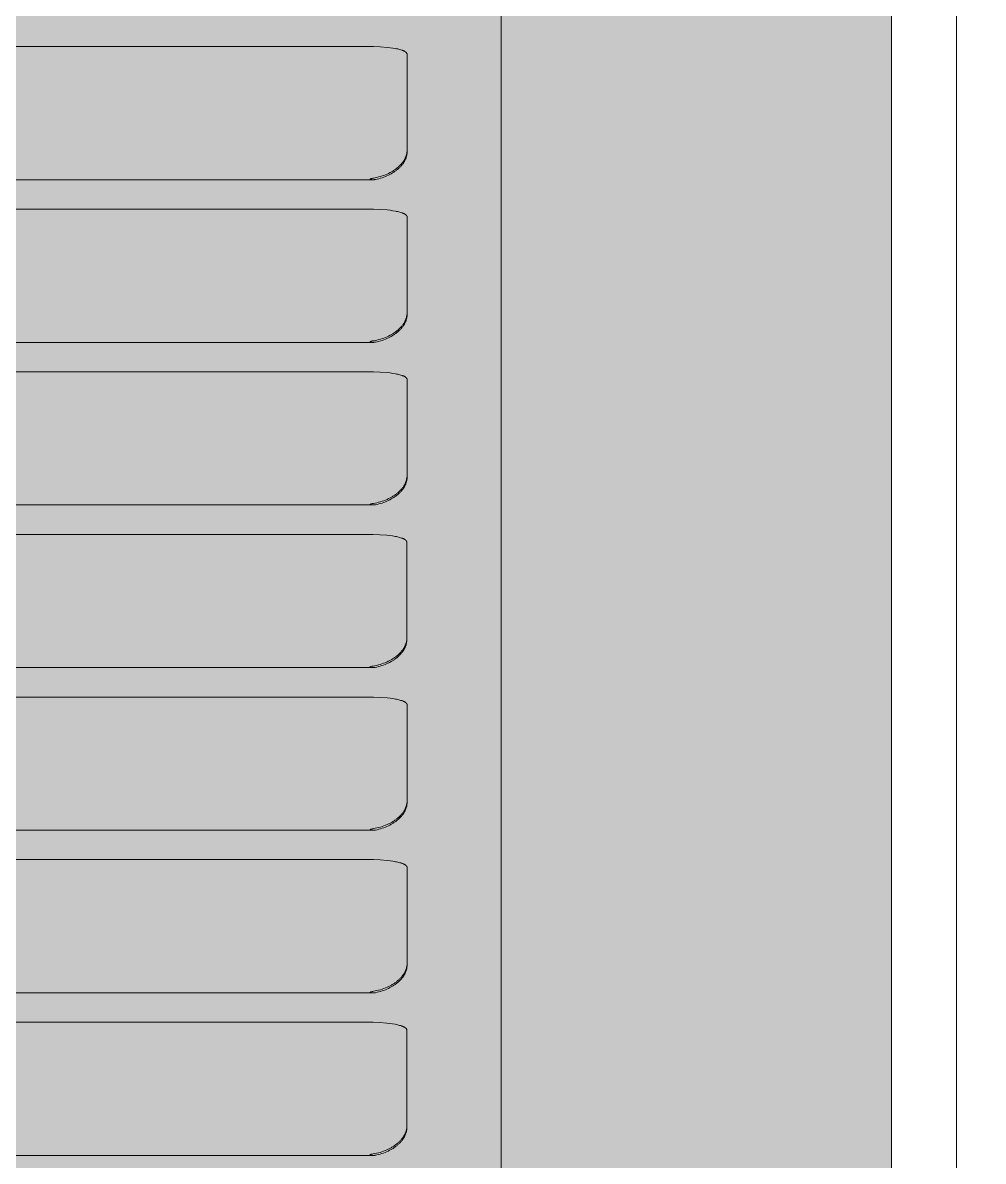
# Model space of a CAD drawing. Header units: millimetres. Extents: x 126 to 12547, y 1644 to 26714.
# Drawn here: x 1178 to 1251.8, y 25696.1 to 25783.6 of the extents above; entities that cross this region are included whole.
import ezdxf

# ---------------------------------------------------------------- set-up
doc = ezdxf.new("R2010")
doc.units = ezdxf.units.MM
doc.linetypes.add('CONTINUA', pattern=[0])
doc.layers.add('cono piramide', color=4, linetype='Continuous')
for name, color, linetype, lineweight in [('F_ARREDI_pareti', 1, 'Continuous', 0), ('F_INFISSI', 4, 'Continuous', 5), ('F_MINERAL WALL', 6, 'Continuous', 5), ('F_Tendaggio', 252, 'Continuous', 5), ('F_VETRO', 140, 'Continuous', 5)]:
    doc.layers.add(name, color=color, linetype=linetype, lineweight=lineweight)

# ---------------------------------------------------------------- blocks, each defined once
blk = doc.blocks.new('TENDAGGIO_infisso piccolo_prospetto_fronte')
at = {"layer": 'F_Tendaggio'}
for points in [[(734793.741, 513879.252), (734687.498, 513879.252)], [(734793.741, 513879.252), (734793.782, 513879.252), (734794.304, 513879.227), (734794.825, 513879.184), (734795.057, 513879.158), (734795.273, 513879.129), (734795.473, 513879.095), (734795.566, 513879.077), (734795.655, 513879.058), (734795.739, 513879.038), (734795.818, 513879.018), (734795.893, 513878.996), (734795.962, 513878.973), (734795.995, 513878.962), (734796.026, 513878.95), (734796.056, 513878.938), (734796.085, 513878.926), (734796.113, 513878.913), (734796.139, 513878.9), (734796.164, 513878.887), (734796.187, 513878.874), (734796.21, 513878.861), (734796.22, 513878.854), (734796.23, 513878.847), (734796.24, 513878.841), (734796.25, 513878.834), (734796.259, 513878.827), (734796.268, 513878.82), (734796.276, 513878.813), (734796.284, 513878.806), (734796.292, 513878.799), (734796.299, 513878.792), (734796.306, 513878.784), (734796.313, 513878.777), (734796.319, 513878.77), (734796.325, 513878.762), (734796.331, 513878.755), (734796.336, 513878.748), (734796.339, 513878.744), (734796.341, 513878.74), (734796.344, 513878.737), (734796.346, 513878.733), (734796.348, 513878.729), (734796.35, 513878.725), (734796.352, 513878.721), (734796.354, 513878.718), (734796.356, 513878.714), (734796.357, 513878.71), (734796.359, 513878.706), (734796.36, 513878.702), (734796.362, 513878.699), (734796.363, 513878.695), (734796.364, 513878.691), (734796.365, 513878.687), (734796.366, 513878.683), (734796.367, 513878.679), (734796.368, 513878.675), (734796.369, 513878.671), (734796.37, 513878.668), (734796.37, 513878.664), (734796.371, 513878.66), (734796.371, 513878.656), (734796.372, 513878.652), (734796.372, 513878.648), (734796.372, 513878.644), (734796.372, 513871.294), (734796.371, 513871.25), (734796.369, 513871.207), (734796.365, 513871.163), (734796.36, 513871.119), (734796.354, 513871.076), (734796.346, 513871.032), (734796.336, 513870.988), (734796.326, 513870.945), (734796.313, 513870.901), (734796.3, 513870.858), (734796.284, 513870.814), (734796.268, 513870.771), (734796.25, 513870.728), (734796.23, 513870.685), (734796.21, 513870.642), (734796.188, 513870.599), (734796.164, 513870.557), (734796.139, 513870.514), (734796.113, 513870.472), (734796.085, 513870.431), (734796.057, 513870.389), (734796.026, 513870.348), (734795.995, 513870.307), (734795.962, 513870.267), (734795.928, 513870.227), (734795.893, 513870.187), (734795.856, 513870.147), (734795.819, 513870.108), (734795.779, 513870.07), (734795.739, 513870.032), (734795.698, 513869.994), (734795.655, 513869.957), (734795.611, 513869.92), (734795.566, 513869.884), (734795.52, 513869.849), (734795.473, 513869.814), (734795.424, 513869.779), (734795.375, 513869.745), (734795.325, 513869.712), (734795.273, 513869.68), (734795.221, 513869.648), (734795.167, 513869.617), (734795.057, 513869.557), (734794.943, 513869.499), (734794.826, 513869.445), (734794.7, 513869.393), (734794.573, 513869.344), (734794.444, 513869.299), (734794.314, 513869.259), (734794.182, 513869.222), (734794.049, 513869.19), (734793.916, 513869.162), (734793.782, 513869.138)], [(734793.52, 513869.054), (734793.52, 513869.053), (734793.52, 513869.053), (734793.52, 513869.053), (734793.52, 513869.053), (734793.52, 513869.053), (734793.52, 513869.052), (734793.52, 513869.052), (734793.52, 513869.052), (734793.521, 513869.052), (734793.521, 513869.052), (734793.521, 513869.051), (734793.521, 513869.051), (734793.521, 513869.051), (734793.521, 513869.051), (734793.521, 513869.051), (734793.521, 513869.05), (734793.521, 513869.05), (734793.521, 513869.05), (734793.521, 513869.05), (734793.521, 513869.05), (734793.521, 513869.049), (734793.521, 513869.049), (734793.522, 513869.049), (734793.522, 513869.049), (734793.522, 513869.048), (734793.522, 513869.048), (734793.522, 513869.048), (734793.523, 513869.047), (734793.523, 513869.047), (734793.523, 513869.047), (734793.523, 513869.046), (734793.524, 513869.046), (734793.524, 513869.046), (734793.524, 513869.045), (734793.525, 513869.045), (734793.525, 513869.045), (734793.525, 513869.044), (734793.526, 513869.044), (734793.527, 513869.043), (734793.527, 513869.043), (734793.528, 513869.042), (734793.529, 513869.042), (734793.53, 513869.041), (734793.531, 513869.041), (734793.531, 513869.04), (734793.532, 513869.04), (734793.533, 513869.039), (734793.535, 513869.038), (734793.537, 513869.038), (734793.538, 513869.037), (734793.541, 513869.036), (734793.553, 513869.032), (734793.565, 513869.029), (734793.577, 513869.026), (734793.589, 513869.023), (734793.602, 513869.021), (734793.614, 513869.019), (734793.626, 513869.018), (734793.664, 513869.015), (734793.69, 513869.013), (734793.715, 513869.012), (734793.74, 513869.012), (734793.766, 513869.012), (734793.791, 513869.013), (734793.816, 513869.014), (734793.842, 513869.016), (734793.867, 513869.019), (734793.892, 513869.022), (734793.917, 513869.026), (734793.942, 513869.031), (734794.07, 513869.058), (734794.198, 513869.09), (734794.325, 513869.125), (734794.45, 513869.165), (734794.575, 513869.208), (734794.698, 513869.255), (734794.819, 513869.306), (734794.938, 513869.361), (734795.049, 513869.416), (734795.156, 513869.475), (734795.259, 513869.536), (734795.31, 513869.567), (734795.359, 513869.599), (734795.407, 513869.632), (734795.454, 513869.665), (734795.5, 513869.698), (734795.546, 513869.733), (734795.59, 513869.767), (734795.633, 513869.803), (734795.675, 513869.839), (734795.716, 513869.875), (734795.755, 513869.911), (734795.793, 513869.948), (734795.831, 513869.986), (734795.867, 513870.023), (734795.901, 513870.061), (734795.935, 513870.099), (734795.968, 513870.138), (734795.999, 513870.177), (734796.029, 513870.216), (734796.058, 513870.256), (734796.086, 513870.296), (734796.112, 513870.336), (734796.137, 513870.376), (734796.161, 513870.417), (734796.184, 513870.458), (734796.205, 513870.499), (734796.225, 513870.54), (734796.244, 513870.581), (734796.262, 513870.622), (734796.278, 513870.663), (734796.293, 513870.704), (734796.307, 513870.745), (734796.319, 513870.787), (734796.33, 513870.828), (734796.34, 513870.87), (734796.348, 513870.911), (734796.356, 513870.953), (734796.361, 513870.994), (734796.366, 513871.036), (734796.369, 513871.077), (734796.371, 513871.119), (734796.372, 513871.25)], [(734687.392, 513869.012), (734793.74, 513869.012)], [(734793.782, 513869.138), (734793.725, 513869.127), (734793.678, 513869.117), (734793.634, 513869.107), (734793.612, 513869.101), (734793.59, 513869.094), (734793.577, 513869.09), (734793.57, 513869.087), (734793.563, 513869.085), (734793.557, 513869.082), (734793.55, 513869.079), (734793.547, 513869.078), (734793.544, 513869.076), (734793.541, 513869.074), (734793.538, 513869.073), (734793.536, 513869.072), (734793.534, 513869.07), (734793.532, 513869.069), (734793.531, 513869.069), (734793.53, 513869.068), (734793.53, 513869.068), (734793.529, 513869.067), (734793.528, 513869.066), (734793.527, 513869.065), (734793.526, 513869.065), (734793.526, 513869.064), (734793.525, 513869.064), (734793.525, 513869.063), (734793.525, 513869.063), (734793.524, 513869.062), (734793.524, 513869.062), (734793.523, 513869.061), (734793.523, 513869.061), (734793.523, 513869.06), (734793.522, 513869.06), (734793.522, 513869.06), (734793.522, 513869.059), (734793.522, 513869.059), (734793.522, 513869.059), (734793.522, 513869.059), (734793.521, 513869.058), (734793.521, 513869.058), (734793.521, 513869.058), (734793.521, 513869.058), (734793.521, 513869.057), (734793.521, 513869.057), (734793.521, 513869.057), (734793.521, 513869.056), (734793.521, 513869.056), (734793.521, 513869.056), (734793.52, 513869.056), (734793.52, 513869.055), (734793.52, 513869.055), (734793.52, 513869.055), (734793.52, 513869.054), (734793.52, 513869.054), (734793.52, 513869.054)], [(734793.741, 513866.755), (734687.498, 513866.755)], [(734793.741, 513866.755), (734793.782, 513866.754), (734794.304, 513866.729), (734794.825, 513866.687), (734795.057, 513866.661), (734795.273, 513866.631), (734795.473, 513866.598), (734795.566, 513866.58), (734795.655, 513866.561), (734795.739, 513866.541), (734795.818, 513866.52), (734795.893, 513866.498), (734795.962, 513866.476), (734795.995, 513866.464), (734796.026, 513866.452), (734796.056, 513866.44), (734796.085, 513866.428), (734796.113, 513866.415), (734796.139, 513866.403), (734796.164, 513866.39), (734796.187, 513866.377), (734796.21, 513866.363), (734796.22, 513866.357), (734796.23, 513866.35), (734796.24, 513866.343), (734796.25, 513866.336), (734796.259, 513866.329), (734796.268, 513866.322), (734796.276, 513866.315), (734796.284, 513866.308), (734796.292, 513866.301), (734796.299, 513866.294), (734796.306, 513866.287), (734796.313, 513866.279), (734796.319, 513866.272), (734796.325, 513866.265), (734796.331, 513866.257), (734796.336, 513866.25), (734796.339, 513866.246), (734796.341, 513866.243), (734796.344, 513866.239), (734796.346, 513866.235), (734796.348, 513866.231), (734796.35, 513866.228), (734796.352, 513866.224), (734796.354, 513866.22), (734796.356, 513866.216), (734796.357, 513866.212), (734796.359, 513866.209), (734796.36, 513866.205), (734796.362, 513866.201), (734796.363, 513866.197), (734796.364, 513866.193), (734796.365, 513866.189), (734796.366, 513866.185), (734796.367, 513866.182), (734796.368, 513866.178), (734796.369, 513866.174), (734796.37, 513866.17), (734796.37, 513866.166), (734796.371, 513866.162), (734796.371, 513866.158), (734796.372, 513866.154), (734796.372, 513866.15), (734796.372, 513866.146), (734796.372, 513858.796), (734796.371, 513858.752), (734796.369, 513858.709), (734796.365, 513858.665), (734796.36, 513858.622), (734796.354, 513858.578), (734796.346, 513858.534), (734796.336, 513858.491), (734796.326, 513858.447), (734796.313, 513858.404), (734796.3, 513858.36), (734796.284, 513858.317), (734796.268, 513858.273), (734796.25, 513858.23), (734796.23, 513858.187), (734796.21, 513858.144), (734796.188, 513858.102), (734796.164, 513858.059), (734796.139, 513858.017), (734796.113, 513857.975), (734796.085, 513857.933), (734796.057, 513857.891), (734796.026, 513857.85), (734795.995, 513857.81), (734795.962, 513857.769), (734795.928, 513857.729), (734795.893, 513857.689), (734795.856, 513857.65), (734795.819, 513857.611), (734795.779, 513857.572), (734795.739, 513857.534), (734795.698, 513857.496), (734795.655, 513857.459), (734795.611, 513857.423), (734795.566, 513857.386), (734795.52, 513857.351), (734795.473, 513857.316), (734795.424, 513857.282), (734795.375, 513857.248), (734795.325, 513857.215), (734795.273, 513857.182), (734795.221, 513857.15), (734795.167, 513857.119), (734795.057, 513857.059), (734794.943, 513857.002), (734794.826, 513856.947), (734794.7, 513856.895), (734794.573, 513856.846), (734794.444, 513856.802), (734794.314, 513856.761), (734794.182, 513856.724), (734794.049, 513856.692), (734793.916, 513856.664), (734793.782, 513856.64)], [(734793.52, 513856.556), (734793.52, 513856.556), (734793.52, 513856.556), (734793.52, 513856.555), (734793.52, 513856.555), (734793.52, 513856.555), (734793.52, 513856.555), (734793.52, 513856.554), (734793.52, 513856.554), (734793.521, 513856.554), (734793.521, 513856.554), (734793.521, 513856.554), (734793.521, 513856.553), (734793.521, 513856.553), (734793.521, 513856.553), (734793.521, 513856.553), (734793.521, 513856.553), (734793.521, 513856.552), (734793.521, 513856.552), (734793.521, 513856.552), (734793.521, 513856.552), (734793.521, 513856.552), (734793.521, 513856.551), (734793.522, 513856.551), (734793.522, 513856.551), (734793.522, 513856.551), (734793.522, 513856.55), (734793.522, 513856.55), (734793.523, 513856.55), (734793.523, 513856.549), (734793.523, 513856.549), (734793.523, 513856.549), (734793.524, 513856.548), (734793.524, 513856.548), (734793.524, 513856.548), (734793.525, 513856.547), (734793.525, 513856.547), (734793.525, 513856.547), (734793.526, 513856.546), (734793.527, 513856.546), (734793.527, 513856.545), (734793.528, 513856.545), (734793.529, 513856.544), (734793.53, 513856.543), (734793.531, 513856.543), (734793.531, 513856.542), (734793.532, 513856.542), (734793.533, 513856.541), (734793.535, 513856.541), (734793.537, 513856.54), (734793.538, 513856.539), (734793.541, 513856.538), (734793.553, 513856.534), (734793.565, 513856.531), (734793.577, 513856.528), (734793.589, 513856.526), (734793.602, 513856.523), (734793.614, 513856.522), (734793.626, 513856.52), (734793.664, 513856.517), (734793.69, 513856.515), (734793.715, 513856.515), (734793.74, 513856.514), (734793.766, 513856.515), (734793.791, 513856.515), (734793.816, 513856.517), (734793.842, 513856.519), (734793.867, 513856.521), (734793.892, 513856.525), (734793.917, 513856.528), (734793.942, 513856.533), (734794.07, 513856.56), (734794.198, 513856.592), (734794.325, 513856.628), (734794.45, 513856.667), (734794.575, 513856.71), (734794.698, 513856.758), (734794.819, 513856.809), (734794.938, 513856.863), (734795.049, 513856.919), (734795.156, 513856.977), (734795.259, 513857.038), (734795.31, 513857.069), (734795.359, 513857.101), (734795.407, 513857.134), (734795.454, 513857.167), (734795.5, 513857.201), (734795.546, 513857.235), (734795.59, 513857.27), (734795.633, 513857.305), (734795.675, 513857.341), (734795.716, 513857.377), (734795.755, 513857.414), (734795.793, 513857.451), (734795.831, 513857.488), (734795.867, 513857.525), (734795.901, 513857.563), (734795.935, 513857.602), (734795.968, 513857.64), (734795.999, 513857.679), (734796.029, 513857.719), (734796.058, 513857.758), (734796.086, 513857.798), (734796.112, 513857.838), (734796.137, 513857.879), (734796.161, 513857.919), (734796.184, 513857.96), (734796.205, 513858.001), (734796.225, 513858.042), (734796.244, 513858.083), (734796.262, 513858.124), (734796.278, 513858.165), (734796.293, 513858.206), (734796.307, 513858.248), (734796.319, 513858.289), (734796.33, 513858.331), (734796.34, 513858.372), (734796.348, 513858.413), (734796.356, 513858.455), (734796.361, 513858.496), (734796.366, 513858.538), (734796.369, 513858.579), (734796.371, 513858.621), (734796.372, 513858.752)], [(734687.392, 513856.514), (734793.74, 513856.514)], [(734793.782, 513856.64), (734793.725, 513856.63), (734793.678, 513856.62), (734793.634, 513856.609), (734793.612, 513856.603), (734793.59, 513856.596), (734793.577, 513856.592), (734793.57, 513856.589), (734793.563, 513856.587), (734793.557, 513856.584), (734793.55, 513856.581), (734793.547, 513856.58), (734793.544, 513856.578), (734793.541, 513856.577), (734793.538, 513856.575), (734793.536, 513856.574), (734793.534, 513856.573), (734793.532, 513856.572), (734793.531, 513856.571), (734793.53, 513856.57), (734793.53, 513856.57), (734793.529, 513856.569), (734793.528, 513856.568), (734793.527, 513856.568), (734793.526, 513856.567), (734793.526, 513856.566), (734793.525, 513856.566), (734793.525, 513856.565), (734793.525, 513856.565), (734793.524, 513856.565), (734793.524, 513856.564), (734793.523, 513856.564), (734793.523, 513856.563), (734793.523, 513856.563), (734793.522, 513856.562), (734793.522, 513856.562), (734793.522, 513856.562), (734793.522, 513856.561), (734793.522, 513856.561), (734793.522, 513856.561), (734793.521, 513856.561), (734793.521, 513856.56), (734793.521, 513856.56), (734793.521, 513856.56), (734793.521, 513856.56), (734793.521, 513856.559), (734793.521, 513856.559), (734793.521, 513856.559), (734793.521, 513856.558), (734793.521, 513856.558), (734793.52, 513856.558), (734793.52, 513856.557), (734793.52, 513856.557), (734793.52, 513856.557), (734793.52, 513856.557), (734793.52, 513856.556), (734793.52, 513856.556)], [(734793.741, 513854.257), (734687.498, 513854.257)], [(734793.741, 513854.257), (734793.782, 513854.256), (734794.304, 513854.231), (734794.825, 513854.189), (734795.057, 513854.163), (734795.273, 513854.133), (734795.473, 513854.1), (734795.566, 513854.082), (734795.655, 513854.063), (734795.739, 513854.043), (734795.818, 513854.022), (734795.893, 513854), (734795.962, 513853.978), (734795.995, 513853.966), (734796.026, 513853.954), (734796.056, 513853.942), (734796.085, 513853.93), (734796.113, 513853.918), (734796.139, 513853.905), (734796.164, 513853.892), (734796.187, 513853.879), (734796.21, 513853.866), (734796.22, 513853.859), (734796.23, 513853.852), (734796.24, 513853.845), (734796.25, 513853.838), (734796.259, 513853.831), (734796.268, 513853.824), (734796.276, 513853.817), (734796.284, 513853.81), (734796.292, 513853.803), (734796.299, 513853.796), (734796.306, 513853.789), (734796.313, 513853.782), (734796.319, 513853.774), (734796.325, 513853.767), (734796.331, 513853.76), (734796.336, 513853.752), (734796.339, 513853.749), (734796.341, 513853.745), (734796.344, 513853.741), (734796.346, 513853.737), (734796.348, 513853.734), (734796.35, 513853.73), (734796.352, 513853.726), (734796.354, 513853.722), (734796.356, 513853.718), (734796.357, 513853.715), (734796.359, 513853.711), (734796.36, 513853.707), (734796.362, 513853.703), (734796.363, 513853.699), (734796.364, 513853.695), (734796.365, 513853.692), (734796.366, 513853.688), (734796.367, 513853.684), (734796.368, 513853.68), (734796.369, 513853.676), (734796.37, 513853.672), (734796.37, 513853.668), (734796.371, 513853.664), (734796.371, 513853.66), (734796.372, 513853.656), (734796.372, 513853.652), (734796.372, 513853.648), (734796.372, 513846.298), (734796.371, 513846.255), (734796.369, 513846.211), (734796.365, 513846.168), (734796.36, 513846.124), (734796.354, 513846.08), (734796.346, 513846.037), (734796.336, 513845.993), (734796.326, 513845.949), (734796.313, 513845.906), (734796.3, 513845.862), (734796.284, 513845.819), (734796.268, 513845.776), (734796.25, 513845.733), (734796.23, 513845.689), (734796.21, 513845.647), (734796.188, 513845.604), (734796.164, 513845.561), (734796.139, 513845.519), (734796.113, 513845.477), (734796.085, 513845.435), (734796.057, 513845.394), (734796.026, 513845.353), (734795.995, 513845.312), (734795.962, 513845.271), (734795.928, 513845.231), (734795.893, 513845.191), (734795.856, 513845.152), (734795.819, 513845.113), (734795.779, 513845.074), (734795.739, 513845.036), (734795.698, 513844.999), (734795.655, 513844.961), (734795.611, 513844.925), (734795.566, 513844.889), (734795.52, 513844.853), (734795.473, 513844.818), (734795.424, 513844.784), (734795.375, 513844.75), (734795.325, 513844.717), (734795.273, 513844.684), (734795.221, 513844.653), (734795.167, 513844.621), (734795.057, 513844.561), (734794.943, 513844.504), (734794.826, 513844.45), (734794.7, 513844.397), (734794.573, 513844.348), (734794.444, 513844.304), (734794.314, 513844.263), (734794.182, 513844.227), (734794.049, 513844.194), (734793.916, 513844.166), (734793.782, 513844.142)], [(734793.52, 513844.058), (734793.52, 513844.058), (734793.52, 513844.058), (734793.52, 513844.058), (734793.52, 513844.057), (734793.52, 513844.057), (734793.52, 513844.057), (734793.52, 513844.057), (734793.52, 513844.057), (734793.521, 513844.056), (734793.521, 513844.056), (734793.521, 513844.056), (734793.521, 513844.056), (734793.521, 513844.056), (734793.521, 513844.055), (734793.521, 513844.055), (734793.521, 513844.055), (734793.521, 513844.055), (734793.521, 513844.055), (734793.521, 513844.054), (734793.521, 513844.054), (734793.521, 513844.054), (734793.521, 513844.054), (734793.522, 513844.054), (734793.522, 513844.053), (734793.522, 513844.053), (734793.522, 513844.053), (734793.522, 513844.052), (734793.523, 513844.052), (734793.523, 513844.052), (734793.523, 513844.051), (734793.523, 513844.051), (734793.524, 513844.051), (734793.524, 513844.05), (734793.524, 513844.05), (734793.525, 513844.05), (734793.525, 513844.049), (734793.525, 513844.049), (734793.526, 513844.049), (734793.527, 513844.048), (734793.527, 513844.047), (734793.528, 513844.047), (734793.529, 513844.046), (734793.53, 513844.046), (734793.531, 513844.045), (734793.531, 513844.045), (734793.532, 513844.044), (734793.533, 513844.044), (734793.535, 513844.043), (734793.537, 513844.042), (734793.538, 513844.041), (734793.541, 513844.04), (734793.553, 513844.037), (734793.565, 513844.033), (734793.577, 513844.03), (734793.589, 513844.028), (734793.602, 513844.026), (734793.614, 513844.024), (734793.626, 513844.022), (734793.664, 513844.019), (734793.69, 513844.018), (734793.715, 513844.017), (734793.74, 513844.017), (734793.766, 513844.017), (734793.791, 513844.018), (734793.816, 513844.019), (734793.842, 513844.021), (734793.867, 513844.024), (734793.892, 513844.027), (734793.917, 513844.031), (734793.942, 513844.035), (734794.07, 513844.063), (734794.198, 513844.094), (734794.325, 513844.13), (734794.45, 513844.169), (734794.575, 513844.213), (734794.698, 513844.26), (734794.819, 513844.311), (734794.938, 513844.365), (734795.049, 513844.421), (734795.156, 513844.479), (734795.259, 513844.54), (734795.31, 513844.571), (734795.359, 513844.603), (734795.407, 513844.636), (734795.454, 513844.669), (734795.5, 513844.703), (734795.546, 513844.737), (734795.59, 513844.772), (734795.633, 513844.807), (734795.675, 513844.843), (734795.716, 513844.88), (734795.755, 513844.916), (734795.793, 513844.953), (734795.831, 513844.99), (734795.867, 513845.028), (734795.901, 513845.066), (734795.935, 513845.104), (734795.968, 513845.143), (734795.999, 513845.182), (734796.029, 513845.221), (734796.058, 513845.261), (734796.086, 513845.3), (734796.112, 513845.341), (734796.137, 513845.381), (734796.161, 513845.422), (734796.184, 513845.462), (734796.205, 513845.504), (734796.225, 513845.544), (734796.244, 513845.585), (734796.262, 513845.626), (734796.278, 513845.667), (734796.293, 513845.709), (734796.307, 513845.75), (734796.319, 513845.791), (734796.33, 513845.833), (734796.34, 513845.874), (734796.348, 513845.916), (734796.356, 513845.957), (734796.361, 513845.999), (734796.366, 513846.04), (734796.369, 513846.082), (734796.371, 513846.123), (734796.372, 513846.255)], [(734687.392, 513844.017), (734793.74, 513844.017)], [(734793.782, 513844.142), (734793.725, 513844.132), (734793.678, 513844.122), (734793.634, 513844.111), (734793.612, 513844.105), (734793.59, 513844.099), (734793.577, 513844.094), (734793.57, 513844.092), (734793.563, 513844.089), (734793.557, 513844.087), (734793.55, 513844.084), (734793.547, 513844.082), (734793.544, 513844.081), (734793.541, 513844.079), (734793.538, 513844.077), (734793.536, 513844.076), (734793.534, 513844.075), (734793.532, 513844.074), (734793.531, 513844.073), (734793.53, 513844.073), (734793.53, 513844.072), (734793.529, 513844.071), (734793.528, 513844.071), (734793.527, 513844.07), (734793.526, 513844.069), (734793.526, 513844.069), (734793.525, 513844.068), (734793.525, 513844.068), (734793.525, 513844.067), (734793.524, 513844.067), (734793.524, 513844.066), (734793.523, 513844.066), (734793.523, 513844.065), (734793.523, 513844.065), (734793.522, 513844.064), (734793.522, 513844.064), (734793.522, 513844.064), (734793.522, 513844.064), (734793.522, 513844.063), (734793.522, 513844.063), (734793.521, 513844.063), (734793.521, 513844.063), (734793.521, 513844.062), (734793.521, 513844.062), (734793.521, 513844.062), (734793.521, 513844.061), (734793.521, 513844.061), (734793.521, 513844.061), (734793.521, 513844.061), (734793.521, 513844.06), (734793.52, 513844.06), (734793.52, 513844.06), (734793.52, 513844.059), (734793.52, 513844.059), (734793.52, 513844.059), (734793.52, 513844.059), (734793.52, 513844.058)], [(734793.721, 513841.759), (734687.478, 513841.759)], [(734793.721, 513841.759), (734793.762, 513841.758), (734794.284, 513841.733), (734794.805, 513841.691), (734795.036, 513841.665), (734795.252, 513841.635), (734795.452, 513841.602), (734795.546, 513841.584), (734795.634, 513841.565), (734795.719, 513841.545), (734795.798, 513841.524), (734795.872, 513841.502), (734795.942, 513841.48), (734795.974, 513841.468), (734796.006, 513841.456), (734796.036, 513841.444), (734796.065, 513841.432), (734796.092, 513841.419), (734796.119, 513841.407), (734796.143, 513841.394), (734796.167, 513841.381), (734796.189, 513841.367), (734796.2, 513841.361), (734796.21, 513841.354), (734796.22, 513841.347), (734796.229, 513841.34), (734796.238, 513841.333), (734796.247, 513841.326), (734796.256, 513841.319), (734796.264, 513841.312), (734796.272, 513841.305), (734796.279, 513841.298), (734796.286, 513841.291), (734796.293, 513841.284), (734796.299, 513841.276), (734796.305, 513841.269), (734796.311, 513841.262), (734796.316, 513841.254), (734796.318, 513841.25), (734796.321, 513841.247), (734796.323, 513841.243), (734796.325, 513841.239), (734796.327, 513841.235), (734796.329, 513841.232), (734796.331, 513841.228), (734796.333, 513841.224), (734796.335, 513841.22), (734796.337, 513841.217), (734796.338, 513841.213), (734796.34, 513841.209), (734796.341, 513841.205), (734796.343, 513841.201), (734796.344, 513841.197), (734796.345, 513841.193), (734796.346, 513841.19), (734796.347, 513841.186), (734796.348, 513841.182), (734796.349, 513841.178), (734796.349, 513841.174), (734796.35, 513841.17), (734796.35, 513841.166), (734796.351, 513841.162), (734796.351, 513841.158), (734796.351, 513841.154), (734796.351, 513841.15), (734796.352, 513833.8), (734796.351, 513833.757), (734796.349, 513833.713), (734796.345, 513833.669), (734796.34, 513833.626), (734796.333, 513833.582), (734796.325, 513833.539), (734796.316, 513833.495), (734796.305, 513833.451), (734796.293, 513833.408), (734796.279, 513833.364), (734796.264, 513833.321), (734796.247, 513833.278), (734796.229, 513833.234), (734796.21, 513833.191), (734796.189, 513833.148), (734796.167, 513833.106), (734796.144, 513833.063), (734796.119, 513833.021), (734796.092, 513832.979), (734796.065, 513832.937), (734796.036, 513832.896), (734796.006, 513832.854), (734795.974, 513832.814), (734795.942, 513832.773), (734795.908, 513832.733), (734795.872, 513832.693), (734795.836, 513832.654), (734795.798, 513832.615), (734795.759, 513832.576), (734795.719, 513832.538), (734795.677, 513832.501), (734795.634, 513832.463), (734795.591, 513832.427), (734795.546, 513832.391), (734795.499, 513832.355), (734795.452, 513832.32), (734795.404, 513832.286), (734795.355, 513832.252), (734795.304, 513832.219), (734795.253, 513832.186), (734795.2, 513832.154), (734795.147, 513832.123), (734795.037, 513832.063), (734794.923, 513832.006), (734794.805, 513831.952), (734794.68, 513831.899), (734794.552, 513831.85), (734794.423, 513831.806), (734794.293, 513831.765), (734794.162, 513831.729), (734794.029, 513831.696), (734793.896, 513831.668), (734793.762, 513831.644)], [(734793.5, 513831.56), (734793.5, 513831.56), (734793.5, 513831.56), (734793.5, 513831.559), (734793.5, 513831.559), (734793.5, 513831.559), (734793.5, 513831.559), (734793.5, 513831.559), (734793.5, 513831.558), (734793.5, 513831.558), (734793.5, 513831.558), (734793.5, 513831.558), (734793.5, 513831.558), (734793.5, 513831.557), (734793.5, 513831.557), (734793.5, 513831.557), (734793.5, 513831.557), (734793.5, 513831.557), (734793.501, 513831.556), (734793.501, 513831.556), (734793.501, 513831.556), (734793.501, 513831.556), (734793.501, 513831.556), (734793.501, 513831.555), (734793.501, 513831.555), (734793.501, 513831.555), (734793.502, 513831.555), (734793.502, 513831.554), (734793.502, 513831.554), (734793.502, 513831.553), (734793.503, 513831.553), (734793.503, 513831.553), (734793.503, 513831.552), (734793.504, 513831.552), (734793.504, 513831.552), (734793.504, 513831.551), (734793.505, 513831.551), (734793.505, 513831.551), (734793.505, 513831.55), (734793.506, 513831.55), (734793.507, 513831.549), (734793.508, 513831.549), (734793.508, 513831.548), (734793.509, 513831.548), (734793.51, 513831.547), (734793.511, 513831.547), (734793.512, 513831.546), (734793.513, 513831.546), (734793.514, 513831.545), (734793.516, 513831.544), (734793.518, 513831.543), (734793.52, 513831.542), (734793.532, 513831.538), (734793.544, 513831.535), (734793.557, 513831.532), (734793.569, 513831.53), (734793.581, 513831.528), (734793.594, 513831.526), (734793.606, 513831.524), (734793.644, 513831.521), (734793.669, 513831.52), (734793.694, 513831.519), (734793.72, 513831.518), (734793.745, 513831.519), (734793.77, 513831.519), (734793.796, 513831.521), (734793.821, 513831.523), (734793.846, 513831.525), (734793.872, 513831.529), (734793.897, 513831.533), (734793.922, 513831.537), (734794.05, 513831.565), (734794.178, 513831.596), (734794.304, 513831.632), (734794.43, 513831.671), (734794.554, 513831.715), (734794.677, 513831.762), (734794.798, 513831.813), (734794.918, 513831.867), (734795.028, 513831.923), (734795.136, 513831.981), (734795.239, 513832.042), (734795.289, 513832.073), (734795.338, 513832.105), (734795.387, 513832.138), (734795.434, 513832.171), (734795.48, 513832.205), (734795.525, 513832.239), (734795.569, 513832.274), (734795.612, 513832.309), (734795.654, 513832.345), (734795.695, 513832.381), (734795.735, 513832.418), (734795.773, 513832.455), (734795.81, 513832.492), (734795.846, 513832.53), (734795.881, 513832.568), (734795.915, 513832.606), (734795.947, 513832.645), (734795.978, 513832.684), (734796.008, 513832.723), (734796.037, 513832.762), (734796.065, 513832.802), (734796.091, 513832.842), (734796.117, 513832.883), (734796.141, 513832.924), (734796.163, 513832.964), (734796.185, 513833.005), (734796.205, 513833.046), (734796.224, 513833.087), (734796.241, 513833.128), (734796.257, 513833.169), (734796.272, 513833.211), (734796.286, 513833.252), (734796.298, 513833.293), (734796.31, 513833.335), (734796.319, 513833.376), (734796.328, 513833.418), (734796.335, 513833.459), (734796.341, 513833.501), (734796.346, 513833.542), (734796.349, 513833.584), (734796.351, 513833.625), (734796.352, 513833.757)], [(734687.372, 513831.518), (734793.72, 513831.518)], [(734793.762, 513831.644), (734793.704, 513831.634), (734793.657, 513831.624), (734793.613, 513831.613), (734793.591, 513831.607), (734793.57, 513831.6), (734793.556, 513831.596), (734793.55, 513831.594), (734793.543, 513831.591), (734793.536, 513831.588), (734793.53, 513831.586), (734793.527, 513831.584), (734793.523, 513831.582), (734793.52, 513831.581), (734793.517, 513831.579), (734793.515, 513831.578), (734793.514, 513831.577), (734793.512, 513831.576), (734793.511, 513831.575), (734793.51, 513831.575), (734793.509, 513831.574), (734793.508, 513831.573), (734793.507, 513831.573), (734793.507, 513831.572), (734793.506, 513831.571), (734793.505, 513831.57), (734793.505, 513831.57), (734793.504, 513831.57), (734793.504, 513831.569), (734793.504, 513831.569), (734793.503, 513831.568), (734793.503, 513831.568), (734793.503, 513831.567), (734793.502, 513831.567), (734793.502, 513831.566), (734793.502, 513831.566), (734793.502, 513831.566), (734793.501, 513831.566), (734793.501, 513831.565), (734793.501, 513831.565), (734793.501, 513831.565), (734793.501, 513831.565), (734793.501, 513831.564), (734793.501, 513831.564), (734793.5, 513831.564), (734793.5, 513831.563), (734793.5, 513831.563), (734793.5, 513831.563), (734793.5, 513831.563), (734793.5, 513831.562), (734793.5, 513831.562), (734793.5, 513831.562), (734793.5, 513831.561), (734793.5, 513831.561), (734793.5, 513831.561), (734793.5, 513831.56), (734793.5, 513831.56)], [(734793.741, 513829.261), (734687.498, 513829.261)], [(734793.741, 513829.261), (734793.782, 513829.261), (734794.304, 513829.236), (734794.825, 513829.193), (734795.057, 513829.167), (734795.273, 513829.138), (734795.473, 513829.104), (734795.566, 513829.086), (734795.655, 513829.067), (734795.739, 513829.047), (734795.818, 513829.027), (734795.893, 513829.005), (734795.962, 513828.982), (734795.995, 513828.971), (734796.026, 513828.959), (734796.056, 513828.947), (734796.085, 513828.935), (734796.113, 513828.922), (734796.139, 513828.909), (734796.164, 513828.896), (734796.187, 513828.883), (734796.21, 513828.87), (734796.22, 513828.863), (734796.23, 513828.857), (734796.24, 513828.85), (734796.25, 513828.843), (734796.259, 513828.836), (734796.268, 513828.829), (734796.276, 513828.822), (734796.284, 513828.815), (734796.292, 513828.808), (734796.299, 513828.801), (734796.306, 513828.793), (734796.313, 513828.786), (734796.319, 513828.779), (734796.325, 513828.772), (734796.331, 513828.764), (734796.336, 513828.757), (734796.339, 513828.753), (734796.341, 513828.749), (734796.344, 513828.746), (734796.346, 513828.742), (734796.348, 513828.738), (734796.35, 513828.734), (734796.352, 513828.73), (734796.354, 513828.727), (734796.356, 513828.723), (734796.357, 513828.719), (734796.359, 513828.715), (734796.36, 513828.711), (734796.362, 513828.708), (734796.363, 513828.704), (734796.364, 513828.7), (734796.365, 513828.696), (734796.366, 513828.692), (734796.367, 513828.688), (734796.368, 513828.684), (734796.369, 513828.681), (734796.37, 513828.677), (734796.37, 513828.673), (734796.371, 513828.669), (734796.371, 513828.665), (734796.372, 513828.661), (734796.372, 513828.657), (734796.372, 513828.653), (734796.372, 513821.303), (734796.371, 513821.259), (734796.369, 513821.216), (734796.365, 513821.172), (734796.36, 513821.128), (734796.354, 513821.085), (734796.346, 513821.041), (734796.336, 513820.998), (734796.326, 513820.954), (734796.313, 513820.91), (734796.3, 513820.867), (734796.284, 513820.824), (734796.268, 513820.78), (734796.25, 513820.737), (734796.23, 513820.694), (734796.21, 513820.651), (734796.188, 513820.608), (734796.164, 513820.566), (734796.139, 513820.523), (734796.113, 513820.481), (734796.085, 513820.44), (734796.057, 513820.398), (734796.026, 513820.357), (734795.995, 513820.316), (734795.962, 513820.276), (734795.928, 513820.236), (734795.893, 513820.196), (734795.856, 513820.156), (734795.819, 513820.118), (734795.779, 513820.079), (734795.739, 513820.041), (734795.698, 513820.003), (734795.655, 513819.966), (734795.611, 513819.929), (734795.566, 513819.893), (734795.52, 513819.858), (734795.473, 513819.823), (734795.424, 513819.788), (734795.375, 513819.755), (734795.325, 513819.721), (734795.273, 513819.689), (734795.221, 513819.657), (734795.167, 513819.626), (734795.057, 513819.566), (734794.943, 513819.508), (734794.826, 513819.454), (734794.7, 513819.402), (734794.573, 513819.353), (734794.444, 513819.308), (734794.314, 513819.268), (734794.182, 513819.231), (734794.049, 513819.199), (734793.916, 513819.171), (734793.782, 513819.147)], [(734793.52, 513819.063), (734793.52, 513819.063), (734793.52, 513819.062), (734793.52, 513819.062), (734793.52, 513819.062), (734793.52, 513819.062), (734793.52, 513819.061), (734793.52, 513819.061), (734793.52, 513819.061), (734793.521, 513819.061), (734793.521, 513819.061), (734793.521, 513819.06), (734793.521, 513819.06), (734793.521, 513819.06), (734793.521, 513819.06), (734793.521, 513819.06), (734793.521, 513819.059), (734793.521, 513819.059), (734793.521, 513819.059), (734793.521, 513819.059), (734793.521, 513819.059), (734793.521, 513819.058), (734793.521, 513819.058), (734793.522, 513819.058), (734793.522, 513819.058), (734793.522, 513819.058), (734793.522, 513819.057), (734793.522, 513819.057), (734793.523, 513819.056), (734793.523, 513819.056), (734793.523, 513819.056), (734793.523, 513819.055), (734793.524, 513819.055), (734793.524, 513819.055), (734793.524, 513819.054), (734793.525, 513819.054), (734793.525, 513819.054), (734793.525, 513819.053), (734793.526, 513819.053), (734793.527, 513819.052), (734793.527, 513819.052), (734793.528, 513819.051), (734793.529, 513819.051), (734793.53, 513819.05), (734793.531, 513819.05), (734793.531, 513819.049), (734793.532, 513819.049), (734793.533, 513819.048), (734793.535, 513819.047), (734793.537, 513819.047), (734793.538, 513819.046), (734793.541, 513819.045), (734793.553, 513819.041), (734793.565, 513819.038), (734793.577, 513819.035), (734793.589, 513819.032), (734793.602, 513819.03), (734793.614, 513819.028), (734793.626, 513819.027), (734793.664, 513819.024), (734793.69, 513819.022), (734793.715, 513819.021), (734793.74, 513819.021), (734793.766, 513819.021), (734793.791, 513819.022), (734793.816, 513819.023), (734793.842, 513819.025), (734793.867, 513819.028), (734793.892, 513819.031), (734793.917, 513819.035), (734793.942, 513819.04), (734794.07, 513819.067), (734794.198, 513819.099), (734794.325, 513819.134), (734794.45, 513819.174), (734794.575, 513819.217), (734794.698, 513819.264), (734794.819, 513819.315), (734794.938, 513819.37), (734795.049, 513819.425), (734795.156, 513819.484), (734795.259, 513819.545), (734795.31, 513819.576), (734795.359, 513819.608), (734795.407, 513819.641), (734795.454, 513819.674), (734795.5, 513819.707), (734795.546, 513819.742), (734795.59, 513819.777), (734795.633, 513819.812), (734795.675, 513819.848), (734795.716, 513819.884), (734795.755, 513819.92), (734795.793, 513819.957), (734795.831, 513819.995), (734795.867, 513820.032), (734795.901, 513820.07), (734795.935, 513820.108), (734795.968, 513820.147), (734795.999, 513820.186), (734796.029, 513820.225), (734796.058, 513820.265), (734796.086, 513820.305), (734796.112, 513820.345), (734796.137, 513820.385), (734796.161, 513820.426), (734796.184, 513820.467), (734796.205, 513820.508), (734796.225, 513820.549), (734796.244, 513820.59), (734796.262, 513820.631), (734796.278, 513820.672), (734796.293, 513820.713), (734796.307, 513820.754), (734796.319, 513820.796), (734796.33, 513820.837), (734796.34, 513820.879), (734796.348, 513820.92), (734796.356, 513820.962), (734796.361, 513821.003), (734796.366, 513821.045), (734796.369, 513821.086), (734796.371, 513821.128), (734796.372, 513821.259)], [(734687.392, 513819.021), (734793.74, 513819.021)], [(734793.782, 513819.147), (734793.725, 513819.137), (734793.678, 513819.126), (734793.634, 513819.116), (734793.612, 513819.11), (734793.59, 513819.103), (734793.577, 513819.099), (734793.57, 513819.096), (734793.563, 513819.094), (734793.557, 513819.091), (734793.55, 513819.088), (734793.547, 513819.087), (734793.544, 513819.085), (734793.541, 513819.083), (734793.538, 513819.082), (734793.536, 513819.081), (734793.534, 513819.08), (734793.532, 513819.078), (734793.531, 513819.078), (734793.53, 513819.077), (734793.53, 513819.077), (734793.529, 513819.076), (734793.528, 513819.075), (734793.527, 513819.075), (734793.526, 513819.074), (734793.526, 513819.073), (734793.525, 513819.073), (734793.525, 513819.072), (734793.525, 513819.072), (734793.524, 513819.071), (734793.524, 513819.071), (734793.523, 513819.07), (734793.523, 513819.07), (734793.523, 513819.069), (734793.522, 513819.069), (734793.522, 513819.069), (734793.522, 513819.068), (734793.522, 513819.068), (734793.522, 513819.068), (734793.522, 513819.068), (734793.521, 513819.067), (734793.521, 513819.067), (734793.521, 513819.067), (734793.521, 513819.067), (734793.521, 513819.066), (734793.521, 513819.066), (734793.521, 513819.066), (734793.521, 513819.065), (734793.521, 513819.065), (734793.521, 513819.065), (734793.52, 513819.065), (734793.52, 513819.064), (734793.52, 513819.064), (734793.52, 513819.064), (734793.52, 513819.063), (734793.52, 513819.063), (734793.52, 513819.063)], [(734793.741, 513816.764), (734687.498, 513816.764)], [(734793.741, 513816.764), (734793.782, 513816.763), (734794.304, 513816.738), (734794.825, 513816.696), (734795.057, 513816.67), (734795.273, 513816.64), (734795.473, 513816.607), (734795.566, 513816.589), (734795.655, 513816.57), (734795.739, 513816.55), (734795.818, 513816.529), (734795.893, 513816.507), (734795.962, 513816.485), (734795.995, 513816.473), (734796.026, 513816.461), (734796.056, 513816.449), (734796.085, 513816.437), (734796.113, 513816.424), (734796.139, 513816.412), (734796.164, 513816.399), (734796.187, 513816.386), (734796.21, 513816.372), (734796.22, 513816.366), (734796.23, 513816.359), (734796.24, 513816.352), (734796.25, 513816.345), (734796.259, 513816.338), (734796.268, 513816.331), (734796.276, 513816.324), (734796.284, 513816.317), (734796.292, 513816.31), (734796.299, 513816.303), (734796.306, 513816.296), (734796.313, 513816.288), (734796.319, 513816.281), (734796.325, 513816.274), (734796.331, 513816.266), (734796.336, 513816.259), (734796.339, 513816.255), (734796.341, 513816.252), (734796.344, 513816.248), (734796.346, 513816.244), (734796.348, 513816.24), (734796.35, 513816.237), (734796.352, 513816.233), (734796.354, 513816.229), (734796.356, 513816.225), (734796.357, 513816.221), (734796.359, 513816.218), (734796.36, 513816.214), (734796.362, 513816.21), (734796.363, 513816.206), (734796.364, 513816.202), (734796.365, 513816.198), (734796.366, 513816.194), (734796.367, 513816.191), (734796.368, 513816.187), (734796.369, 513816.183), (734796.37, 513816.179), (734796.37, 513816.175), (734796.371, 513816.171), (734796.371, 513816.167), (734796.372, 513816.163), (734796.372, 513816.159), (734796.372, 513816.155), (734796.372, 513808.805), (734796.371, 513808.761), (734796.369, 513808.718), (734796.365, 513808.674), (734796.36, 513808.631), (734796.354, 513808.587), (734796.346, 513808.543), (734796.336, 513808.5), (734796.326, 513808.456), (734796.313, 513808.413), (734796.3, 513808.369), (734796.284, 513808.326), (734796.268, 513808.282), (734796.25, 513808.239), (734796.23, 513808.196), (734796.21, 513808.153), (734796.188, 513808.111), (734796.164, 513808.068), (734796.139, 513808.026), (734796.113, 513807.984), (734796.085, 513807.942), (734796.057, 513807.901), (734796.026, 513807.859), (734795.995, 513807.819), (734795.962, 513807.778), (734795.928, 513807.738), (734795.893, 513807.698), (734795.856, 513807.659), (734795.819, 513807.62), (734795.779, 513807.581), (734795.739, 513807.543), (734795.698, 513807.505), (734795.655, 513807.468), (734795.611, 513807.432), (734795.566, 513807.395), (734795.52, 513807.36), (734795.473, 513807.325), (734795.424, 513807.291), (734795.375, 513807.257), (734795.325, 513807.224), (734795.273, 513807.191), (734795.221, 513807.159), (734795.167, 513807.128), (734795.057, 513807.068), (734794.943, 513807.011), (734794.826, 513806.956), (734794.7, 513806.904), (734794.573, 513806.855), (734794.444, 513806.811), (734794.314, 513806.77), (734794.182, 513806.733), (734794.049, 513806.701), (734793.916, 513806.673), (734793.782, 513806.649)], [(734793.52, 513806.565), (734793.52, 513806.565), (734793.52, 513806.565), (734793.52, 513806.564), (734793.52, 513806.564), (734793.52, 513806.564), (734793.52, 513806.564), (734793.52, 513806.564), (734793.52, 513806.563), (734793.521, 513806.563), (734793.521, 513806.563), (734793.521, 513806.563), (734793.521, 513806.562), (734793.521, 513806.562), (734793.521, 513806.562), (734793.521, 513806.562), (734793.521, 513806.562), (734793.521, 513806.561), (734793.521, 513806.561), (734793.521, 513806.561), (734793.521, 513806.561), (734793.521, 513806.561), (734793.521, 513806.561), (734793.522, 513806.56), (734793.522, 513806.56), (734793.522, 513806.56), (734793.522, 513806.559), (734793.522, 513806.559), (734793.523, 513806.559), (734793.523, 513806.558), (734793.523, 513806.558), (734793.523, 513806.558), (734793.524, 513806.557), (734793.524, 513806.557), (734793.524, 513806.557), (734793.525, 513806.556), (734793.525, 513806.556), (734793.525, 513806.556), (734793.526, 513806.555), (734793.527, 513806.555), (734793.527, 513806.554), (734793.528, 513806.554), (734793.529, 513806.553), (734793.53, 513806.552), (734793.531, 513806.552), (734793.531, 513806.551), (734793.532, 513806.551), (734793.533, 513806.55), (734793.535, 513806.55), (734793.537, 513806.549), (734793.538, 513806.548), (734793.541, 513806.547), (734793.553, 513806.543), (734793.565, 513806.54), (734793.577, 513806.537), (734793.589, 513806.535), (734793.602, 513806.532), (734793.614, 513806.531), (734793.626, 513806.529), (734793.664, 513806.526), (734793.69, 513806.524), (734793.715, 513806.524), (734793.74, 513806.523), (734793.766, 513806.524), (734793.791, 513806.524), (734793.816, 513806.526), (734793.842, 513806.528), (734793.867, 513806.53), (734793.892, 513806.534), (734793.917, 513806.537), (734793.942, 513806.542), (734794.07, 513806.569), (734794.198, 513806.601), (734794.325, 513806.637), (734794.45, 513806.676), (734794.575, 513806.719), (734794.698, 513806.767), (734794.819, 513806.818), (734794.938, 513806.872), (734795.049, 513806.928), (734795.156, 513806.986), (734795.259, 513807.047), (734795.31, 513807.078), (734795.359, 513807.11), (734795.407, 513807.143), (734795.454, 513807.176), (734795.5, 513807.21), (734795.546, 513807.244), (734795.59, 513807.279), (734795.633, 513807.314), (734795.675, 513807.35), (734795.716, 513807.386), (734795.755, 513807.423), (734795.793, 513807.46), (734795.831, 513807.497), (734795.867, 513807.534), (734795.901, 513807.572), (734795.935, 513807.611), (734795.968, 513807.649), (734795.999, 513807.688), (734796.029, 513807.728), (734796.058, 513807.767), (734796.086, 513807.807), (734796.112, 513807.847), (734796.137, 513807.888), (734796.161, 513807.928), (734796.184, 513807.969), (734796.205, 513808.01), (734796.225, 513808.051), (734796.244, 513808.092), (734796.262, 513808.133), (734796.278, 513808.174), (734796.293, 513808.215), (734796.307, 513808.257), (734796.319, 513808.298), (734796.33, 513808.34), (734796.34, 513808.381), (734796.348, 513808.423), (734796.356, 513808.464), (734796.361, 513808.506), (734796.366, 513808.547), (734796.369, 513808.588), (734796.371, 513808.63), (734796.372, 513808.761)], [(734687.392, 513806.523), (734793.74, 513806.523)], [(734793.782, 513806.649), (734793.725, 513806.639), (734793.678, 513806.629), (734793.634, 513806.618), (734793.612, 513806.612), (734793.59, 513806.605), (734793.577, 513806.601), (734793.57, 513806.599), (734793.563, 513806.596), (734793.557, 513806.593), (734793.55, 513806.59), (734793.547, 513806.589), (734793.544, 513806.587), (734793.541, 513806.586), (734793.538, 513806.584), (734793.536, 513806.583), (734793.534, 513806.582), (734793.532, 513806.581), (734793.531, 513806.58), (734793.53, 513806.579), (734793.53, 513806.579), (734793.529, 513806.578), (734793.528, 513806.577), (734793.527, 513806.577), (734793.526, 513806.576), (734793.526, 513806.575), (734793.525, 513806.575), (734793.525, 513806.575), (734793.525, 513806.574), (734793.524, 513806.574), (734793.524, 513806.573), (734793.523, 513806.573), (734793.523, 513806.572), (734793.523, 513806.572), (734793.522, 513806.571), (734793.522, 513806.571), (734793.522, 513806.571), (734793.522, 513806.57), (734793.522, 513806.57), (734793.522, 513806.57), (734793.521, 513806.57), (734793.521, 513806.569), (734793.521, 513806.569), (734793.521, 513806.569), (734793.521, 513806.569), (734793.521, 513806.568), (734793.521, 513806.568), (734793.521, 513806.568), (734793.521, 513806.567), (734793.521, 513806.567), (734793.52, 513806.567), (734793.52, 513806.567), (734793.52, 513806.566), (734793.52, 513806.566), (734793.52, 513806.566), (734793.52, 513806.565), (734793.52, 513806.565)], [(734793.721, 513804.266), (734687.478, 513804.266)], [(734793.721, 513804.266), (734793.762, 513804.265), (734794.284, 513804.24), (734794.805, 513804.197), (734795.036, 513804.172), (734795.252, 513804.142), (734795.452, 513804.109), (734795.546, 513804.09), (734795.634, 513804.071), (734795.719, 513804.052), (734795.798, 513804.031), (734795.872, 513804.009), (734795.942, 513803.986), (734795.974, 513803.975), (734796.006, 513803.963), (734796.036, 513803.951), (734796.065, 513803.939), (734796.092, 513803.926), (734796.119, 513803.914), (734796.143, 513803.901), (734796.167, 513803.888), (734796.189, 513803.874), (734796.2, 513803.867), (734796.21, 513803.861), (734796.22, 513803.854), (734796.229, 513803.847), (734796.238, 513803.84), (734796.247, 513803.833), (734796.256, 513803.826), (734796.264, 513803.819), (734796.272, 513803.812), (734796.279, 513803.805), (734796.286, 513803.798), (734796.293, 513803.79), (734796.299, 513803.783), (734796.305, 513803.776), (734796.311, 513803.768), (734796.316, 513803.761), (734796.318, 513803.757), (734796.321, 513803.753), (734796.323, 513803.75), (734796.325, 513803.746), (734796.327, 513803.742), (734796.329, 513803.738), (734796.331, 513803.735), (734796.333, 513803.731), (734796.335, 513803.727), (734796.337, 513803.723), (734796.338, 513803.719), (734796.34, 513803.716), (734796.341, 513803.712), (734796.343, 513803.708), (734796.344, 513803.704), (734796.345, 513803.7), (734796.346, 513803.696), (734796.347, 513803.692), (734796.348, 513803.689), (734796.349, 513803.685), (734796.349, 513803.681), (734796.35, 513803.677), (734796.35, 513803.673), (734796.351, 513803.669), (734796.351, 513803.665), (734796.351, 513803.661), (734796.351, 513803.657), (734796.352, 513796.307), (734796.351, 513796.263), (734796.349, 513796.22), (734796.345, 513796.176), (734796.34, 513796.133), (734796.333, 513796.089), (734796.325, 513796.045), (734796.316, 513796.002), (734796.305, 513795.958), (734796.293, 513795.915), (734796.279, 513795.871), (734796.264, 513795.828), (734796.247, 513795.784), (734796.229, 513795.741), (734796.21, 513795.698), (734796.189, 513795.655), (734796.167, 513795.612), (734796.144, 513795.57), (734796.119, 513795.528), (734796.092, 513795.486), (734796.065, 513795.444), (734796.036, 513795.402), (734796.006, 513795.361), (734795.974, 513795.32), (734795.942, 513795.28), (734795.908, 513795.24), (734795.872, 513795.2), (734795.836, 513795.161), (734795.798, 513795.122), (734795.759, 513795.083), (734795.719, 513795.045), (734795.677, 513795.007), (734795.634, 513794.97), (734795.591, 513794.933), (734795.546, 513794.897), (734795.499, 513794.862), (734795.452, 513794.827), (734795.404, 513794.792), (734795.355, 513794.759), (734795.304, 513794.726), (734795.253, 513794.693), (734795.2, 513794.661), (734795.147, 513794.63), (734795.037, 513794.57), (734794.923, 513794.513), (734794.805, 513794.458), (734794.68, 513794.406), (734794.552, 513794.357), (734794.423, 513794.312), (734794.293, 513794.272), (734794.162, 513794.235), (734794.029, 513794.203), (734793.896, 513794.175), (734793.762, 513794.151)], [(734793.5, 513794.067), (734793.5, 513794.067), (734793.5, 513794.066), (734793.5, 513794.066), (734793.5, 513794.066), (734793.5, 513794.066), (734793.5, 513794.066), (734793.5, 513794.065), (734793.5, 513794.065), (734793.5, 513794.065), (734793.5, 513794.065), (734793.5, 513794.065), (734793.5, 513794.064), (734793.5, 513794.064), (734793.5, 513794.064), (734793.5, 513794.064), (734793.5, 513794.064), (734793.5, 513794.063), (734793.501, 513794.063), (734793.501, 513794.063), (734793.501, 513794.063), (734793.501, 513794.063), (734793.501, 513794.062), (734793.501, 513794.062), (734793.501, 513794.062), (734793.501, 513794.062), (734793.502, 513794.061), (734793.502, 513794.061), (734793.502, 513794.061), (734793.502, 513794.06), (734793.503, 513794.06), (734793.503, 513794.06), (734793.503, 513794.059), (734793.504, 513794.059), (734793.504, 513794.059), (734793.504, 513794.058), (734793.505, 513794.058), (734793.505, 513794.058), (734793.505, 513794.057), (734793.506, 513794.057), (734793.507, 513794.056), (734793.508, 513794.055), (734793.508, 513794.055), (734793.509, 513794.054), (734793.51, 513794.054), (734793.511, 513794.053), (734793.512, 513794.053), (734793.513, 513794.052), (734793.514, 513794.052), (734793.516, 513794.051), (734793.518, 513794.05), (734793.52, 513794.049), (734793.532, 513794.045), (734793.544, 513794.042), (734793.557, 513794.039), (734793.569, 513794.036), (734793.581, 513794.034), (734793.594, 513794.032), (734793.606, 513794.031), (734793.644, 513794.028), (734793.669, 513794.026), (734793.694, 513794.026), (734793.72, 513794.025), (734793.745, 513794.025), (734793.77, 513794.026), (734793.796, 513794.028), (734793.821, 513794.03), (734793.846, 513794.032), (734793.872, 513794.035), (734793.897, 513794.039), (734793.922, 513794.044), (734794.05, 513794.071), (734794.178, 513794.103), (734794.304, 513794.138), (734794.43, 513794.178), (734794.554, 513794.221), (734794.677, 513794.268), (734794.798, 513794.319), (734794.918, 513794.374), (734795.028, 513794.43), (734795.136, 513794.488), (734795.239, 513794.549), (734795.289, 513794.58), (734795.338, 513794.612), (734795.387, 513794.645), (734795.434, 513794.678), (734795.48, 513794.712), (734795.525, 513794.746), (734795.569, 513794.781), (734795.612, 513794.816), (734795.654, 513794.852), (734795.695, 513794.888), (734795.735, 513794.925), (734795.773, 513794.961), (734795.81, 513794.999), (734795.846, 513795.036), (734795.881, 513795.074), (734795.915, 513795.113), (734795.947, 513795.151), (734795.978, 513795.19), (734796.008, 513795.23), (734796.037, 513795.269), (734796.065, 513795.309), (734796.091, 513795.349), (734796.117, 513795.39), (734796.141, 513795.43), (734796.163, 513795.471), (734796.185, 513795.512), (734796.205, 513795.553), (734796.224, 513795.594), (734796.241, 513795.635), (734796.257, 513795.676), (734796.272, 513795.717), (734796.286, 513795.759), (734796.298, 513795.8), (734796.31, 513795.841), (734796.319, 513795.883), (734796.328, 513795.924), (734796.335, 513795.966), (734796.341, 513796.007), (734796.346, 513796.049), (734796.349, 513796.09), (734796.351, 513796.132), (734796.352, 513796.263)], [(734793.762, 513794.151), (734793.704, 513794.141), (734793.657, 513794.131), (734793.613, 513794.12), (734793.591, 513794.114), (734793.57, 513794.107), (734793.556, 513794.103), (734793.55, 513794.1), (734793.543, 513794.098), (734793.536, 513794.095), (734793.53, 513794.092), (734793.527, 513794.091), (734793.523, 513794.089), (734793.52, 513794.088), (734793.517, 513794.086), (734793.515, 513794.085), (734793.514, 513794.084), (734793.512, 513794.083), (734793.511, 513794.082), (734793.51, 513794.081), (734793.509, 513794.081), (734793.508, 513794.08), (734793.507, 513794.079), (734793.507, 513794.079), (734793.506, 513794.078), (734793.505, 513794.077), (734793.505, 513794.077), (734793.504, 513794.076), (734793.504, 513794.076), (734793.504, 513794.076), (734793.503, 513794.075), (734793.503, 513794.075), (734793.503, 513794.074), (734793.502, 513794.074), (734793.502, 513794.073), (734793.502, 513794.073), (734793.502, 513794.073), (734793.501, 513794.072), (734793.501, 513794.072), (734793.501, 513794.072), (734793.501, 513794.072), (734793.501, 513794.071), (734793.501, 513794.071), (734793.501, 513794.071), (734793.5, 513794.07), (734793.5, 513794.07), (734793.5, 513794.07), (734793.5, 513794.07), (734793.5, 513794.069), (734793.5, 513794.069), (734793.5, 513794.069), (734793.5, 513794.068), (734793.5, 513794.068), (734793.5, 513794.068), (734793.5, 513794.067), (734793.5, 513794.067), (734793.5, 513794.067)], [(734687.372, 513794.025), (734793.72, 513794.025)]]:
    blk.add_lwpolyline(points, dxfattribs=at)
blk = doc.blocks.new('INFISSO L.400 MM_prospetto_fronte')
at = {"layer": 'F_VETRO', "transparency": 33554579}
h = blk.add_hatch(color=153, dxfattribs=at)
h.dxf.hatch_style = 1
h.set_gradient(color1=(102, 153, 204), color2=(251, 252, 254), rotation=45, one_color=1, tint=0.994624)
h.paths.add_polyline_path([(-15858.477, 12715.626), (-16258.477, 12715.626), (-16258.477, 11495.626), (-15858.477, 11495.626)])
at = {"layer": 'F_INFISSI', "ltscale": 0.25}
blk.add_lwpolyline([(-15823.477, 12750.626), (-16293.477, 12750.626), (-16293.477, 11460.626), (-15823.477, 11460.626)], close=True, dxfattribs=at)
at = {"layer": 'F_INFISSI', "color": 41, "linetype": 'CONTINUA', "lineweight": 13, "ltscale": 0.25}
blk.add_lwpolyline([(-15858.477, 12715.626), (-16258.477, 12715.626), (-16258.477, 11495.626), (-15858.477, 11495.626)], close=True, dxfattribs=at)
blk = doc.blocks.new('RIV.to_pareti e soffitto_slider_armadiature_camera master_sez.......')
at = {"layer": 'F_INFISSI', "true_color": 0x636466}
h = blk.add_hatch(color=251, dxfattribs=at)
h.dxf.hatch_style = 1
h.paths.add_polyline_path([(734352.116, 514201.277), (734352.116, 512921.277), (734812.116, 512921.277), (734812.116, 514201.277)])
h.paths.add_polyline_path([(734382.116, 514171.277), (734782.116, 514171.277), (734782.116, 512951.277), (734382.116, 512951.277)], flags=16)
at = {"layer": 'F_MINERAL WALL', "true_color": 0x636466, "transparency": 33554559}
h = blk.add_hatch(dxfattribs=at)
h.set_pattern_fill('AR-SAND', color=251)
h.set_pattern_definition([(37.5, (2500, 0), (-1.6000313, 48.9413237), [0, -38.608, 0, -43.18, 0, -41.275]), (7.5, (2500, 0), (44.9523283, 71.68251), [0, -20.828, 0, -34.798, 0, -13.335]), (327.5, (2468.76, 0), (79.099237, 0.1437185), [0, -12.7, 0, -45.72, 0, -59.69]), (317.5, (2468.76, 0), (76.355645, 22.2929323), [0, -6.35, 0, -29.972, 0, -34.29])])
h.paths.add_polyline_path([(733693.124, 514601.278), (733693.124, 512521.278), (734878.124, 512521.278), (734878.124, 514601.278)])
h.paths.add_polyline_path([(734822.116, 514211.277), (734822.116, 512911.277), (734342.116, 512911.277), (734342.116, 514211.277)], flags=16)
at = {"layer": 'F_INFISSI', "color": 7}
for points in [[(734352.116, 512921.277), (734812.116, 512921.277), (734812.116, 514201.277), (734352.116, 514201.277)], [(734382.116, 512951.277), (734782.116, 512951.277), (734782.116, 514171.277), (734382.116, 514171.277)]]:
    blk.add_lwpolyline(points, close=True, dxfattribs=at)
at = {"color": 1}
blk.add_blockref('INFISSO L.400 MM_prospetto_fronte', (750640.594, 501455.651), dxfattribs=at)
at = {"layer": 'cono piramide', "color": 2, "lineweight": 5}
blk.add_blockref('TENDAGGIO_infisso piccolo_prospetto_fronte', (-21.487, -10.001), dxfattribs=at)

msp = doc.modelspace()

# ---------------------------------------------------------------- block references
at = {"layer": 'F_ARREDI_pareti', "color": 2, "lineweight": 5}
msp.add_blockref('RIV.to_pareti e soffitto_slider_armadiature_camera master_sez.......', (-733567.336, -488087.481), dxfattribs=at)

doc.saveas('drawing.dxf')
